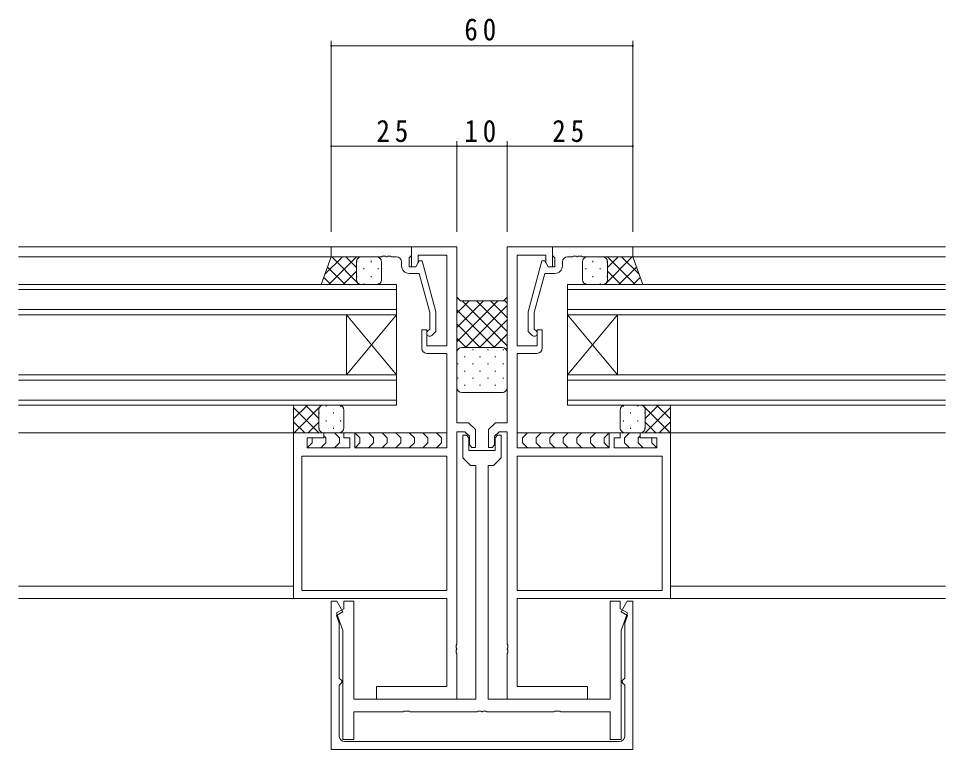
# Model space of a CAD drawing. Units: millimetres, scale not verified. Extents: x -594 to 539, y -420 to 386.
# Drawn here: x 60.7 to 245.2, y -158 to -12.6 of the extents above; entities that cross this region are included whole.
import ezdxf

# ---------------------------------------------------------------- set-up
doc = ezdxf.new("R2010")
doc.units = ezdxf.units.MM
doc.header["$LTSCALE"] = 2
for name, color, linetype, lineweight in [('0-3_YKK_11', 7, 'Continuous', 9), ('0-4_YKK_12', 2, 'Continuous', 9), ('0-6_YKK_13', 4, 'Continuous', 9), ('0-7_YKK_D', 6, 'Continuous', 9)]:
    doc.layers.add(name, color=color, linetype=linetype, lineweight=lineweight)
doc.styles.add('ＭＳ ゴシック', font='')
doc.styles.get('ＭＳ ゴシック').set_extended_font_data('MS Gothic')

msp = doc.modelspace()

# ---------------------------------------------------------------- linework, layer by layer
at = {"layer": '0-3_YKK_11'}
for p, q in [((122.999, -59.998), (122.999, -57.998)), ((122.999, -57.998), (138.999, -57.998)), ((138.999, -57.998), (138.999, -59.698)), ((138.999, -57.998), (147.999, -57.998)), ((138.999, -61.998), (138.999, -57.998)), ((147.999, -57.998), (147.999, -92.998)), ((157.999, -57.998), (157.999, -92.998)), ((166.999, -57.998), (157.999, -57.998)), ((166.999, -57.998), (166.999, -59.698)), ((182.999, -57.998), (166.999, -57.998)), ((166.999, -61.998), (166.999, -57.998)), ((182.999, -59.998), (182.999, -57.998)), ((133.041, -59.998), (122.999, -59.998)), ((133.225, -59.878), (133.041, -59.998)), ((133.774, -59.878), (133.225, -59.878)), ((133.958, -59.998), (133.774, -59.878)), ((134.041, -59.998), (133.958, -59.998)), ((134.224, -59.878), (134.041, -59.998)), ((134.774, -59.878), (134.224, -59.878)), ((134.958, -59.998), (134.774, -59.878)), ((135.999, -59.998), (134.958, -59.998)), ((138.699, -59.998), (138.499, -60.198)), ((138.499, -60.198), (138.499, -61.998)), ((138.999, -59.698), (138.699, -59.998)), ((139.799, -61.998), (140.492, -60.798)), ((140.299, -59.628), (140.299, -61.132)), ((145.999, -59.628), (140.299, -59.628)), ((140.492, -60.798), (141.092, -60.798)), ((141.092, -60.798), (143.799, -70.901)), ((145.999, -77.698), (145.999, -59.628)), ((159.999, -59.628), (165.699, -59.628)), ((159.999, -77.698), (159.999, -59.628)), ((164.907, -60.798), (162.199, -70.901)), ((165.507, -60.798), (164.907, -60.798)), ((166.199, -61.998), (165.507, -60.798)), ((165.699, -59.628), (165.699, -61.132)), ((166.999, -59.698), (167.299, -59.998)), ((167.299, -59.998), (167.499, -60.198)), ((167.499, -60.198), (167.499, -61.998)), ((169.999, -59.998), (171.041, -59.998)), ((171.041, -59.998), (171.224, -59.878)), ((171.224, -59.878), (171.774, -59.878)), ((171.774, -59.878), (171.958, -59.998)), ((171.958, -59.998), (172.041, -59.998)), ((172.041, -59.998), (172.224, -59.878)), ((172.224, -59.878), (172.774, -59.878)), ((172.774, -59.878), (172.958, -59.998)), ((172.958, -59.998), (182.999, -59.998)), ((136.999, -61.798), (136.999, -60.998)), ((138.499, -61.998), (139.799, -61.998)), ((139.799, -61.998), (138.999, -61.998)), ((140.299, -61.132), (139.799, -61.998)), ((165.699, -61.132), (166.199, -61.998)), ((167.499, -61.998), (166.199, -61.998)), ((166.199, -61.998), (166.999, -61.998)), ((168.999, -61.798), (168.999, -60.998)), ((140.52, -63.298), (138.499, -63.298)), ((142.599, -71.059), (140.52, -63.298)), ((163.399, -71.059), (165.479, -63.298)), ((165.479, -63.298), (167.499, -63.298)), ((142.599, -74.349), (142.599, -71.059)), ((143.799, -70.901), (143.799, -74.847)), ((162.199, -70.901), (162.199, -74.847)), ((163.399, -74.35), (163.399, -71.059)), ((140.999, -74.498), (141.999, -74.498)), ((140.999, -78.198), (140.999, -74.498)), ((141.999, -74.498), (141.999, -77.698)), ((142.175, -74.774), (142.599, -74.349)), ((143.799, -74.847), (143.024, -75.622)), ((162.199, -74.847), (162.975, -75.622)), ((163.824, -74.774), (163.399, -74.35)), ((163.999, -74.498), (163.999, -77.698)), ((164.999, -74.498), (163.999, -74.498)), ((164.999, -78.198), (164.999, -74.498)), ((141.999, -77.698), (145.999, -77.698)), ((145.999, -79.198), (141.999, -79.198)), ((145.999, -97.998), (145.999, -79.198)), ((163.999, -77.698), (159.999, -77.698)), ((159.999, -79.198), (163.999, -79.198)), ((159.999, -97.998), (159.999, -79.198)), ((147.999, -92.998), (150.345, -92.998)), ((150.345, -92.998), (151.699, -94.352)), ((155.654, -92.998), (154.299, -94.352)), ((157.999, -92.998), (155.654, -92.998)), ((115.499, -94.998), (121.499, -94.998)), ((115.499, -127.998), (115.499, -94.998)), ((121.499, -94.998), (121.499, -95.998)), ((125.499, -94.998), (127.699, -94.998)), ((125.499, -95.998), (125.499, -94.998)), ((127.699, -94.998), (127.699, -97.998)), ((149.599, -94.798), (147.999, -94.798)), ((147.999, -94.798), (147.999, -137.04)), ((149.199, -95.498), (149.899, -95.498)), ((149.199, -100.001), (149.199, -95.498)), ((150.499, -95.698), (149.599, -94.798)), ((149.899, -95.498), (150.399, -95.998)), ((150.499, -97.398), (150.499, -95.698)), ((151.699, -94.352), (151.699, -97.898)), ((154.299, -94.352), (154.299, -97.898)), ((155.499, -95.698), (156.399, -94.798)), ((155.499, -97.398), (155.499, -95.698)), ((155.599, -95.998), (156.099, -95.498)), ((156.099, -95.498), (156.799, -95.498)), ((156.399, -94.798), (157.999, -94.798)), ((156.799, -95.498), (156.799, -99.998)), ((157.999, -94.798), (157.999, -137.04)), ((178.299, -94.998), (178.299, -97.998)), ((180.499, -94.998), (178.299, -94.998)), ((180.499, -95.998), (180.499, -94.998)), ((184.499, -94.998), (184.499, -95.998)), ((190.499, -94.998), (184.499, -94.998)), ((190.499, -127.998), (190.499, -94.998)), ((118.199, -95.998), (118.199, -97.998)), ((121.499, -95.998), (118.199, -95.998)), ((126.699, -95.998), (125.499, -95.998)), ((126.699, -97.998), (126.699, -95.998)), ((150.399, -95.998), (150.399, -98.498)), ((150.999, -97.898), (150.499, -97.398)), ((154.999, -97.898), (155.499, -97.398)), ((155.599, -98.498), (155.599, -95.998)), ((179.299, -95.998), (180.499, -95.998)), ((179.299, -97.998), (179.299, -95.998)), ((184.499, -95.998), (187.799, -95.998)), ((187.799, -95.998), (187.799, -97.998)), ((117.129, -99.628), (145.999, -99.628)), ((117.129, -126.368), (117.129, -99.628)), ((117.129, -99.628), (145.999, -99.628)), ((118.199, -97.998), (126.699, -97.998)), ((127.699, -97.998), (145.999, -97.998)), ((145.999, -99.628), (145.999, -126.368)), ((150.399, -98.498), (155.599, -98.498)), ((151.699, -97.898), (150.999, -97.898)), ((154.299, -97.898), (154.999, -97.898)), ((178.299, -97.998), (159.999, -97.998)), ((188.869, -99.628), (159.999, -99.628)), ((159.999, -99.628), (159.999, -126.368)), ((188.869, -99.628), (159.999, -99.628)), ((187.799, -97.998), (179.299, -97.998)), ((188.869, -126.368), (188.869, -99.628)), ((150.696, -101.498), (149.199, -100.001)), ((156.799, -99.998), (155.299, -101.498)), ((151.749, -101.498), (150.696, -101.498)), ((151.749, -147.998), (151.749, -101.498)), ((155.299, -101.498), (154.249, -101.498)), ((154.249, -101.498), (154.249, -147.998)), ((145.999, -126.368), (117.129, -126.368)), ((159.999, -126.368), (188.869, -126.368)), ((145.999, -127.998), (115.499, -127.998)), ((122.999, -128.498), (122.999, -157.998)), ((124.099, -128.498), (122.999, -128.498)), ((125.309, -130.593), (124.099, -128.498)), ((125.499, -128.498), (127.499, -128.498)), ((125.499, -129.998), (125.499, -128.498)), ((127.499, -128.498), (127.499, -147.998)), ((145.999, -145.498), (145.999, -127.998)), ((159.999, -127.998), (190.499, -127.998)), ((159.999, -145.498), (159.999, -127.998)), ((178.499, -128.498), (180.499, -128.498)), ((178.499, -147.998), (178.499, -128.498)), ((180.499, -128.498), (180.499, -129.998)), ((181.899, -128.498), (180.69, -130.593)), ((182.999, -128.498), (181.899, -128.498)), ((182.999, -157.998), (182.999, -128.498)), ((124.03, -131.332), (125.309, -130.593)), ((124.031, -130.846), (125.499, -129.998)), ((125.299, -134.329), (124.031, -130.846)), ((180.499, -129.998), (181.967, -130.846)), ((180.69, -130.593), (181.969, -131.332)), ((181.967, -130.846), (180.699, -134.329)), ((124.599, -132.898), (124.03, -131.332)), ((181.969, -131.332), (181.399, -132.898)), ((124.599, -143.798), (124.599, -132.898)), ((125.299, -155.998), (125.299, -134.329)), ((180.699, -134.329), (180.699, -155.998)), ((181.399, -132.898), (181.399, -143.798)), ((147.999, -137.04), (147.879, -137.223)), ((147.879, -137.223), (147.879, -137.773)), ((147.879, -137.773), (147.999, -137.956)), ((147.999, -138.04), (147.879, -138.223)), ((147.879, -138.223), (147.879, -138.773)), ((147.999, -137.956), (147.999, -138.04)), ((157.999, -137.04), (158.119, -137.223)), ((158.119, -137.773), (157.999, -137.956)), ((157.999, -137.956), (157.999, -138.04)), ((157.999, -138.04), (158.119, -138.223)), ((158.119, -137.223), (158.119, -137.773)), ((158.119, -138.223), (158.119, -138.773)), ((147.879, -138.773), (147.999, -138.956)), ((147.999, -138.956), (147.999, -147.998)), ((158.119, -138.773), (157.999, -138.956)), ((157.999, -138.956), (157.999, -147.998)), ((124.799, -143.998), (124.599, -143.798)), ((181.399, -143.798), (181.199, -143.998)), ((124.599, -145.198), (124.799, -144.998)), ((124.599, -155.398), (124.599, -145.198)), ((125.099, -144.298), (124.799, -143.998)), ((124.799, -144.998), (125.099, -144.698)), ((125.099, -144.698), (125.099, -144.298)), ((131.999, -145.498), (145.999, -145.498)), ((131.999, -147.998), (131.999, -145.498)), ((173.999, -145.498), (159.999, -145.498)), ((173.999, -147.998), (173.999, -145.498)), ((181.199, -143.998), (180.899, -144.298)), ((180.899, -144.298), (180.899, -144.698)), ((180.899, -144.698), (181.199, -144.998)), ((181.199, -144.998), (181.399, -145.198)), ((181.399, -145.198), (181.399, -155.398)), ((127.499, -147.998), (151.749, -147.998)), ((147.999, -147.998), (131.999, -147.998)), ((154.249, -147.998), (178.499, -147.998)), ((157.999, -147.998), (173.999, -147.998)), ((127.499, -150.498), (127.499, -155.998)), ((137.329, -150.498), (127.499, -150.498)), ((137.52, -150.355), (137.329, -150.498)), ((138.479, -150.355), (137.52, -150.355)), ((138.67, -150.498), (138.479, -150.355)), ((152.041, -150.498), (138.67, -150.498)), ((152.224, -150.378), (152.041, -150.498)), ((152.774, -150.378), (152.224, -150.378)), ((152.958, -150.498), (152.774, -150.378)), ((153.041, -150.498), (152.958, -150.498)), ((153.224, -150.378), (153.041, -150.498)), ((153.774, -150.378), (153.224, -150.378)), ((153.958, -150.498), (153.774, -150.378)), ((167.329, -150.498), (153.958, -150.498)), ((167.52, -150.355), (167.329, -150.498)), ((168.479, -150.355), (167.52, -150.355)), ((168.67, -150.498), (168.479, -150.355)), ((178.499, -150.498), (168.67, -150.498)), ((178.499, -155.998), (178.499, -150.498)), ((127.499, -155.998), (125.299, -155.998)), ((180.399, -156.398), (125.599, -156.398)), ((180.699, -155.998), (178.499, -155.998)), ((122.999, -157.998), (182.999, -157.998))]:
    msp.add_line(p, q, dxfattribs=at)
for centre, radius, start, end in [((135.999, -60.998), 1, 0, 89.99998), ((169.999, -60.998), 1, 90, 179.99998), ((138.499, -61.798), 1.5, 180, 269.99998), ((167.499, -61.798), 1.5, 270, 359.99998), ((142.599, -75.198), 0.6, 134.99998, 315), ((163.399, -75.198), 0.6, 224.99998, 45), ((141.999, -78.198), 1, 180, 269.99998), ((163.999, -78.198), 1, 270, 359.99998), ((125.599, -155.398), 1, 180, 269.99998), ((180.399, -155.398), 1, 270, 359.99998)]:
    msp.add_arc(centre, radius, start, end, dxfattribs=at)
at = {"layer": '0-4_YKK_12'}
for p, q in [((123.299, -57.998), (60.749, -57.998)), ((182.699, -57.998), (245.249, -57.998)), ((123.499, -59.998), (60.749, -59.998)), ((182.499, -59.998), (245.249, -59.998)), ((135.999, -65.498), (60.749, -65.498)), ((135.999, -71.498), (135.999, -65.498)), ((169.999, -65.498), (169.999, -71.498)), ((245.249, -65.498), (169.999, -65.498)), ((60.749, -66.498), (135.999, -66.498)), ((169.999, -66.498), (245.249, -66.498)), ((135.999, -70.498), (60.749, -70.498)), ((60.749, -71.498), (135.999, -71.498)), ((135.999, -83.498), (125.999, -71.498)), ((135.999, -71.498), (125.999, -83.498)), ((125.999, -71.498), (125.999, -83.498)), ((135.999, -71.498), (135.999, -83.498)), ((245.249, -70.498), (169.999, -70.498)), ((169.999, -83.498), (179.999, -71.498)), ((169.999, -71.498), (179.999, -83.498)), ((169.999, -71.498), (169.999, -83.498)), ((169.999, -71.498), (245.249, -71.498)), ((179.999, -71.498), (179.999, -83.498)), ((135.999, -83.498), (60.749, -83.498)), ((60.749, -84.498), (135.999, -84.498)), ((135.999, -89.498), (135.999, -83.498)), ((169.999, -83.498), (169.999, -89.498)), ((245.249, -83.498), (169.999, -83.498)), ((169.999, -84.498), (245.249, -84.498)), ((135.999, -88.498), (60.749, -88.498)), ((245.249, -88.498), (169.999, -88.498)), ((60.749, -89.498), (135.999, -89.498)), ((169.999, -89.498), (245.249, -89.498)), ((145.999, -94.998), (60.749, -94.998)), ((159.999, -94.998), (245.249, -94.998)), ((115.499, -125.498), (60.749, -125.498)), ((190.499, -125.498), (245.249, -125.498)), ((115.799, -127.998), (60.749, -127.998)), ((190.199, -127.998), (245.249, -127.998))]:
    msp.add_line(p, q, dxfattribs=at)
at = {"layer": '0-6_YKK_13'}
for p, q in [((120.999, -65.498), (122.999, -59.998)), ((125.203, -59.998), (121.74, -63.46)), ((128.031, -59.998), (122.531, -65.498)), ((122.999, -59.998), (128.999, -59.998)), ((128.579, -65.498), (123.079, -59.998)), ((127.999, -62.09), (125.908, -59.998)), ((128.089, -60.818), (128.089, -61.018)), ((128.764, -60.026), (128.736, -59.998)), ((131.999, -59.998), (128.999, -59.998)), ((130.919, -60.818), (130.919, -61.018)), ((173.999, -59.998), (176.999, -59.998)), ((175.079, -60.818), (175.079, -61.018)), ((182.999, -59.998), (176.999, -59.998)), ((177.235, -60.026), (177.263, -59.998)), ((177.42, -65.498), (182.92, -59.998)), ((177.909, -60.818), (177.909, -61.018)), ((177.968, -59.998), (183.468, -65.498)), ((177.999, -62.09), (180.091, -59.998)), ((180.796, -59.998), (184.258, -63.46)), ((184.999, -65.498), (182.999, -59.998)), ((125.751, -65.498), (122.266, -62.014)), ((127.999, -60.998), (127.999, -64.498)), ((127.999, -60.998), (127.999, -64.498)), ((129.504, -62.233), (129.504, -62.433)), ((132.334, -62.233), (132.334, -62.433)), ((132.999, -64.498), (132.999, -60.998)), ((172.999, -64.498), (172.999, -60.998)), ((173.664, -62.233), (173.664, -62.433)), ((176.494, -62.233), (176.494, -62.433)), ((177.999, -60.998), (177.999, -64.498)), ((177.999, -60.998), (177.999, -64.498)), ((180.248, -65.498), (183.732, -62.014)), ((122.922, -65.498), (121.512, -64.088)), ((127.999, -62.858), (125.36, -65.498)), ((128.089, -63.848), (128.089, -64.048)), ((130.919, -63.848), (130.919, -64.048)), ((175.079, -63.848), (175.079, -64.048)), ((177.909, -63.848), (177.909, -64.048)), ((177.999, -62.858), (180.639, -65.498)), ((183.076, -65.498), (184.487, -64.088)), ((128.999, -65.498), (120.999, -65.498)), ((128.393, -65.293), (128.188, -65.498)), ((128.999, -65.498), (131.999, -65.498)), ((129.504, -65.263), (129.504, -65.463)), ((132.334, -65.263), (132.334, -65.44)), ((173.664, -65.263), (173.664, -65.44)), ((176.999, -65.498), (173.999, -65.498)), ((176.494, -65.263), (176.494, -65.463)), ((176.999, -65.498), (184.999, -65.498)), ((177.606, -65.293), (177.811, -65.498)), ((147.999, -78.998), (147.999, -67.998)), ((147.999, -67.998), (148.749, -68.748)), ((147.999, -68.386), (148.193, -68.192)), ((157.249, -68.748), (157.999, -67.998)), ((157.999, -67.998), (157.999, -78.998)), ((147.999, -76.871), (156.122, -68.748)), ((147.999, -74.043), (153.294, -68.748)), ((147.999, -71.214), (150.465, -68.748)), ((148.749, -68.748), (157.249, -68.748)), ((157.999, -77.684), (149.064, -68.748)), ((149.701, -77.998), (157.999, -69.699)), ((157.999, -74.856), (151.892, -68.748)), ((157.999, -72.027), (154.72, -68.748)), ((157.999, -69.199), (157.399, -68.598)), ((155.485, -77.998), (147.999, -70.512)), ((152.657, -77.998), (147.999, -73.341)), ((152.529, -77.998), (157.999, -72.528)), ((155.358, -77.998), (157.999, -75.356)), ((149.828, -77.998), (147.999, -76.169)), ((147.999, -85.998), (147.999, -78.998)), ((148.153, -78.466), (148.257, -78.466)), ((156.999, -77.998), (148.999, -77.998)), ((148.999, -77.998), (156.999, -77.998)), ((151.087, -78.466), (151.287, -78.466)), ((154.117, -78.466), (154.317, -78.466)), ((157.147, -78.466), (157.347, -78.466)), ((157.794, -78.391), (157.999, -78.185)), ((157.999, -78.998), (157.999, -85.998)), ((149.472, -79.881), (149.672, -79.881)), ((152.502, -79.881), (152.702, -79.881)), ((155.532, -79.881), (155.732, -79.881)), ((148.057, -81.296), (148.257, -81.296)), ((149.472, -82.711), (149.672, -82.711)), ((151.087, -81.296), (151.287, -81.296)), ((152.502, -82.711), (152.702, -82.711)), ((154.117, -81.296), (154.317, -81.296)), ((155.532, -82.711), (155.732, -82.711)), ((157.147, -81.296), (157.347, -81.296)), ((148.057, -84.126), (148.257, -84.126)), ((151.087, -84.126), (151.287, -84.126)), ((154.117, -84.126), (154.317, -84.126)), ((157.147, -84.126), (157.347, -84.126)), ((149.472, -85.541), (149.672, -85.541)), ((152.502, -85.541), (152.702, -85.541)), ((155.532, -85.541), (155.732, -85.541)), ((156.999, -86.998), (148.999, -86.998)), ((151.087, -86.956), (151.287, -86.956)), ((154.117, -86.956), (154.317, -86.956)), ((157.147, -86.956), (157.286, -86.956)), ((115.499, -89.498), (115.499, -94.998)), ((121.499, -89.498), (115.499, -89.498)), ((118.251, -89.498), (115.499, -92.249)), ((120.531, -94.998), (115.499, -89.966)), ((121.079, -89.498), (115.579, -94.998)), ((120.499, -92.138), (117.86, -89.498)), ((120.893, -89.703), (120.688, -89.498)), ((121.499, -89.498), (124.499, -89.498)), ((122.004, -89.733), (122.004, -89.533)), ((124.834, -89.733), (124.834, -89.556)), ((181.164, -89.733), (181.164, -89.556)), ((184.499, -89.498), (181.499, -89.498)), ((183.994, -89.733), (183.994, -89.533)), ((184.499, -89.498), (190.499, -89.498)), ((184.92, -89.498), (190.42, -94.998)), ((185.106, -89.703), (185.311, -89.498)), ((185.468, -94.998), (190.499, -89.966)), ((185.499, -92.138), (188.139, -89.498)), ((187.748, -89.498), (190.499, -92.249)), ((190.499, -89.498), (190.499, -94.998)), ((120.499, -93.998), (120.499, -90.498)), ((120.499, -93.998), (120.499, -90.498)), ((120.589, -91.148), (120.589, -90.948)), ((123.419, -91.148), (123.419, -90.948)), ((125.499, -90.498), (125.499, -93.998)), ((180.499, -90.498), (180.499, -93.998)), ((182.579, -91.148), (182.579, -90.948)), ((185.409, -91.148), (185.409, -90.948)), ((185.499, -93.998), (185.499, -90.498)), ((185.499, -93.998), (185.499, -90.498)), ((117.703, -94.998), (115.499, -92.795)), ((120.499, -92.906), (118.408, -94.998)), ((120.589, -94.178), (120.589, -93.978)), ((122.004, -92.763), (122.004, -92.563)), ((123.419, -94.178), (123.419, -93.978)), ((124.834, -92.763), (124.834, -92.563)), ((181.164, -92.763), (181.164, -92.563)), ((182.579, -94.178), (182.579, -93.978)), ((183.994, -92.763), (183.994, -92.563)), ((185.409, -94.178), (185.409, -93.978)), ((185.499, -92.906), (187.591, -94.998)), ((188.296, -94.998), (190.499, -92.795)), ((115.499, -94.998), (121.499, -94.998)), ((121.203, -94.998), (125.796, -94.998)), ((121.264, -94.97), (121.236, -94.998)), ((124.499, -94.998), (121.499, -94.998)), ((121.499, -95.59), (121.907, -95.998)), ((123.615, -94.998), (124.615, -95.998)), ((127.204, -94.998), (145.999, -94.998)), ((127.699, -94.998), (128.699, -95.998)), ((130.407, -94.998), (131.407, -95.998)), ((133.115, -94.998), (134.115, -95.998)), ((135.823, -94.998), (136.823, -95.998)), ((138.531, -94.998), (139.531, -95.998)), ((141.238, -94.998), (142.238, -95.998)), ((143.946, -94.998), (144.946, -95.998)), ((178.794, -94.998), (159.999, -94.998)), ((162.053, -94.998), (161.053, -95.998)), ((164.761, -94.998), (163.761, -95.998)), ((167.468, -94.998), (166.468, -95.998)), ((170.176, -94.998), (169.176, -95.998)), ((172.884, -94.998), (171.884, -95.998)), ((175.592, -94.998), (174.592, -95.998)), ((178.299, -94.998), (177.299, -95.998)), ((184.796, -94.998), (180.203, -94.998)), ((182.384, -94.998), (181.384, -95.998)), ((181.499, -94.998), (184.499, -94.998)), ((184.499, -95.59), (184.092, -95.998)), ((190.499, -94.998), (184.499, -94.998)), ((184.735, -94.97), (184.763, -94.998)), ((119.199, -96.998), (118.287, -97.91)), ((119.199, -95.998), (119.199, -96.998)), ((119.199, -95.998), (119.199, -95.998)), ((121.907, -96.998), (120.907, -97.998)), ((121.907, -95.998), (121.907, -96.998)), ((124.615, -96.998), (123.615, -97.998)), ((124.615, -95.998), (124.615, -96.998)), ((128.699, -96.998), (127.787, -97.91)), ((128.699, -95.998), (128.699, -96.998)), ((131.407, -96.998), (130.407, -97.998)), ((131.407, -95.998), (131.407, -96.998)), ((134.115, -96.998), (133.115, -97.998)), ((134.115, -95.998), (134.115, -96.998)), ((136.823, -96.998), (135.823, -97.998)), ((136.823, -95.998), (136.823, -96.998)), ((139.531, -96.998), (138.531, -97.998)), ((139.531, -95.998), (139.531, -96.998)), ((142.238, -96.998), (141.238, -97.998)), ((142.238, -95.998), (142.238, -96.998)), ((144.946, -96.998), (143.946, -97.998)), ((144.946, -95.998), (144.946, -96.998)), ((161.053, -95.998), (161.053, -96.998)), ((161.053, -96.998), (162.053, -97.998)), ((163.761, -95.998), (163.761, -96.998)), ((163.761, -96.998), (164.761, -97.998)), ((166.468, -95.998), (166.468, -96.998)), ((166.468, -96.998), (167.468, -97.998)), ((169.176, -95.998), (169.176, -96.998)), ((169.176, -96.998), (170.176, -97.998)), ((171.884, -95.998), (171.884, -96.998)), ((171.884, -96.998), (172.884, -97.998)), ((174.592, -95.998), (174.592, -96.998)), ((174.592, -96.998), (175.592, -97.998)), ((177.299, -95.998), (177.299, -96.998)), ((177.299, -96.998), (178.212, -97.91)), ((181.384, -95.998), (181.384, -96.998)), ((181.384, -96.998), (182.384, -97.998)), ((184.092, -95.998), (184.092, -96.998)), ((184.092, -96.998), (185.092, -97.998)), ((186.799, -95.998), (186.799, -96.998)), ((186.799, -96.998), (187.712, -97.91))]:
    msp.add_line(p, q, dxfattribs=at)
for centre, start, end in [((128.999, -60.998), 90.00003, 180.00003), ((128.999, -60.998), 90.00003, 180.00003), ((131.999, -60.998), 0.00003, 90.00003), ((173.999, -60.998), 89.99995, 179.99995), ((176.999, -60.998), 359.99995, 89.99995), ((176.999, -60.998), 359.99995, 89.99995), ((128.999, -64.498), 180.00003, 270.00003), ((128.999, -64.498), 180.00003, 270.00003), ((131.999, -64.498), 270.00003, 0.00003), ((173.999, -64.498), 179.99995, 269.99995), ((176.999, -64.498), 269.99995, 359.99995), ((176.999, -64.498), 269.99995, 359.99995), ((148.999, -78.998), 89.99998, 179.99998), ((148.999, -78.998), 89.99998, 179.99998), ((156.999, -78.998), 0, 90), ((156.999, -78.998), 0, 90), ((148.999, -85.998), 180, 270), ((156.999, -85.998), 269.99998, 359.99998), ((121.499, -90.498), 89.99983, 179.99983), ((121.499, -90.498), 89.99983, 179.99983), ((124.499, -90.498), 359.99983, 89.99983), ((181.499, -90.498), 90.00015, 180.00015), ((184.499, -90.498), 0.00015, 90.00015), ((184.499, -90.498), 0.00015, 90.00015), ((121.499, -93.998), 179.99983, 269.99983), ((121.499, -93.998), 179.99983, 269.99983), ((124.499, -93.998), 269.99983, 359.99983), ((181.499, -93.998), 180.00015, 270.00015), ((184.499, -93.998), 270.00015, 0.00015), ((184.499, -93.998), 270.00015, 0.00015)]:
    msp.add_arc(centre, 1, start, end, dxfattribs=at)
at = {"layer": '0-7_YKK_D'}
for p, q in [((122.999, -54.998), (122.999, -16.998)), ((122.999, -17.998), (182.999, -17.998)), ((182.999, -54.998), (182.999, -16.998)), ((122.999, -54.998), (122.999, -36.998)), ((122.999, -37.998), (147.999, -37.998)), ((147.999, -54.998), (147.999, -36.998)), ((147.999, -54.998), (147.999, -36.998)), ((147.999, -37.998), (158.003, -37.998)), ((157.999, -54.998), (157.999, -36.998)), ((182.999, -37.998), (157.999, -37.998)), ((158.003, -54.998), (158.003, -36.998)), ((182.999, -54.998), (182.999, -36.998))]:
    msp.add_line(p, q, dxfattribs=at)
for centre, start, end in [((122.999, -17.998), 0, 180), ((122.999, -17.998), 180, 0), ((182.999, -17.998), 0, 180), ((182.999, -17.998), 180, 0), ((122.999, -37.998), 0, 180), ((122.999, -37.998), 180, 0), ((147.999, -37.998), 0, 180), ((147.999, -37.998), 0, 180), ((147.999, -37.998), 180, 0), ((147.999, -37.998), 180, 0), ((157.999, -37.998), 0, 180), ((157.999, -37.998), 180, 0), ((158.003, -37.998), 0, 180), ((158.003, -37.998), 180, 0), ((182.999, -37.998), 0, 180), ((182.999, -37.998), 180, 0)]:
    msp.add_arc(centre, 0.106, start, end, dxfattribs=at)

# ---------------------------------------------------------------- texts
at = {"layer": '0-7_YKK_D', "color": 7, "char_height": 4.399, "attachment_point": 7, "style": 'ＭＳ ゴシック'}
for s, insert in [('\\T1.36;\\W0.9;60', (149.479, -16.998)), ('\\T1.36;\\W0.9;25', (131.979, -37.198)), ('\\T1.36;\\W0.9;10', (149.481, -37.198)), ('\\T1.36;\\W0.9;25', (166.979, -37.198))]:
    msp.add_mtext(s, dxfattribs=dict(at, insert=insert))

doc.saveas('drawing.dxf')
